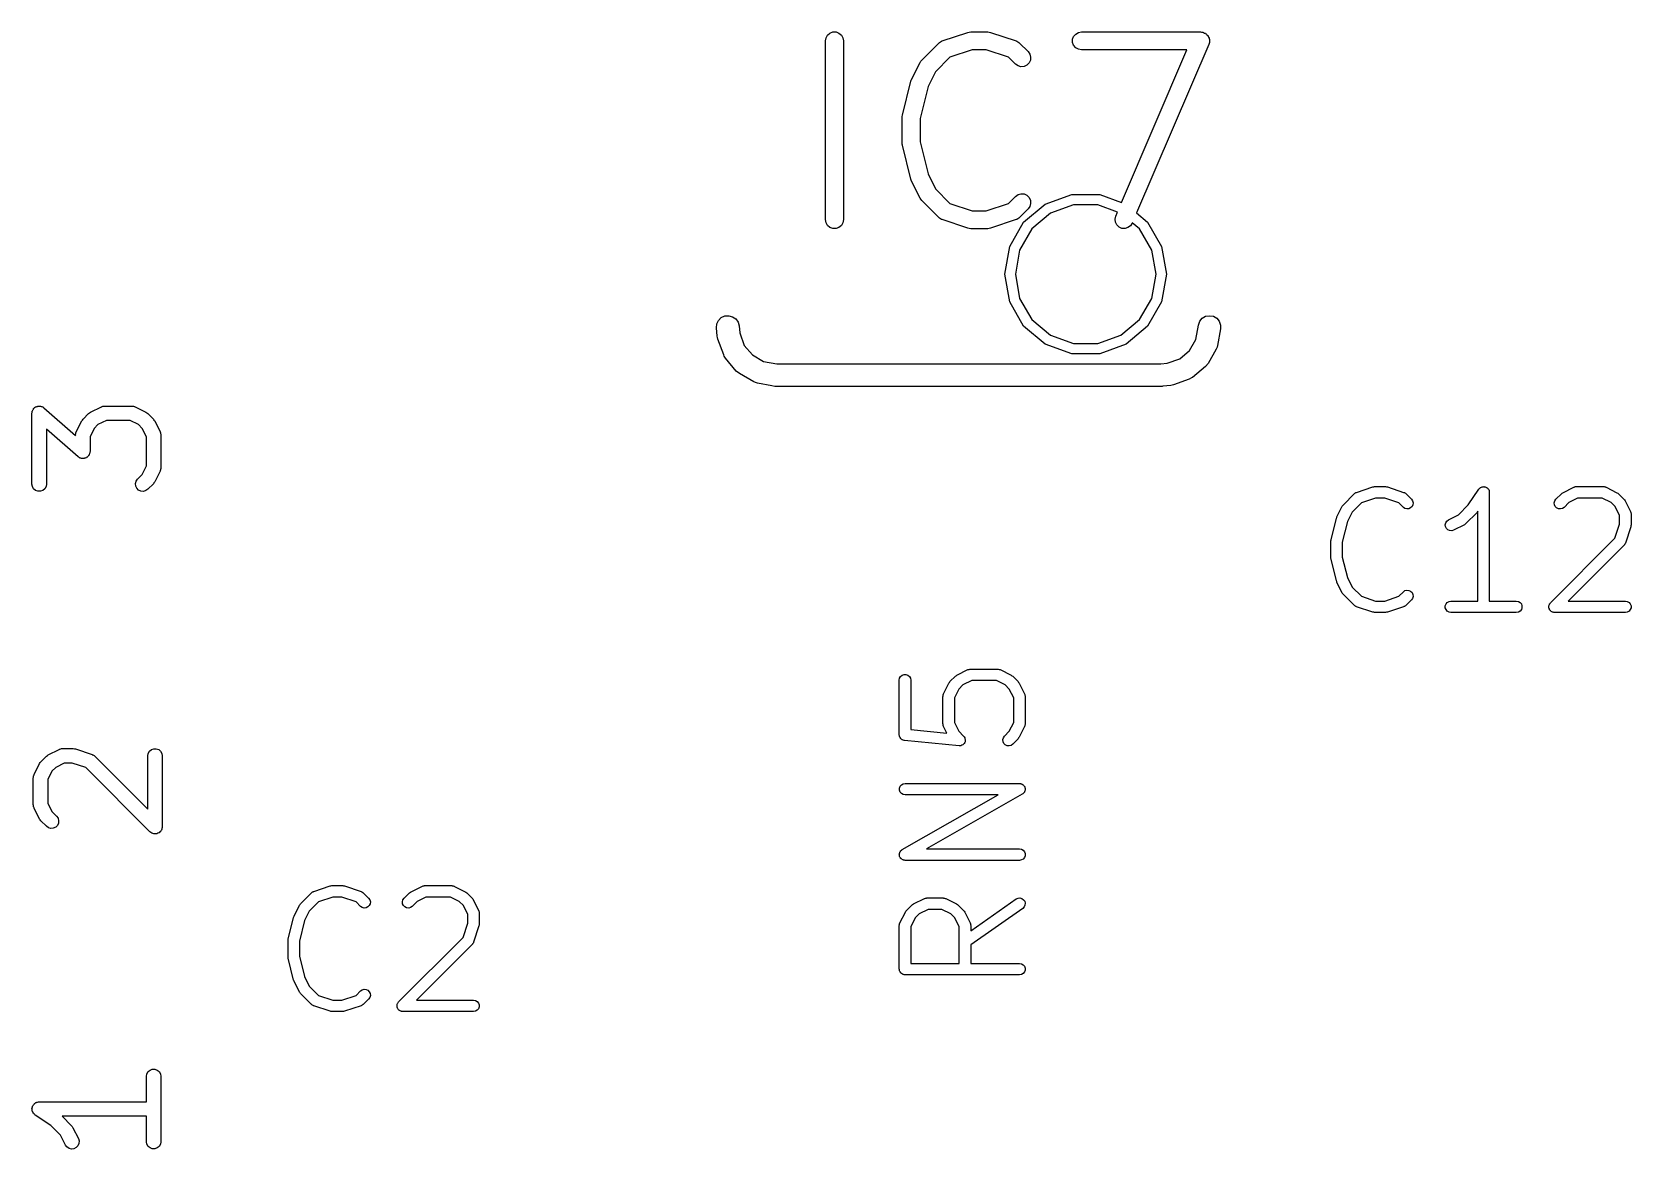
# Model space of a CAD drawing. Extents: x 91 to 202, y -131 to -74.
# Drawn here: x 109.82 to 120.61, y -117.17 to -109.64 of the extents above; entities that cross this region are included whole.
import ezdxf

# ---------------------------------------------------------------- set-up
doc = ezdxf.new("R2010")
doc.units = 0
doc.header["$MEASUREMENT"] = 0
doc.layers.add('BLACK', color=7, linetype='CONTINUOUS')

msp = doc.modelspace()

# ---------------------------------------------------------------- linework, layer by layer
at = {"layer": 'BLACK', "linetype": 'CONTINUOUS'}
for p, q in [((115.177, -109.696), (115.181, -109.675)), ((115.177, -110.902), (115.177, -109.696)), ((115.181, -109.675), (115.191, -109.657)), ((115.191, -109.657), (115.207, -109.644)), ((115.207, -109.644), (115.227, -109.636)), ((115.227, -109.636), (115.248, -109.636)), ((115.248, -109.636), (115.268, -109.644)), ((115.268, -109.644), (115.284, -109.657)), ((115.284, -109.657), (115.294, -109.675)), ((115.294, -109.675), (115.298, -109.696)), ((115.298, -109.696), (115.298, -110.902)), ((115.827, -109.826), (115.942, -109.711)), ((115.942, -109.711), (115.944, -109.709)), ((115.944, -109.709), (115.947, -109.706)), ((115.947, -109.706), (115.953, -109.703)), ((115.953, -109.703), (115.959, -109.699)), ((115.959, -109.699), (115.962, -109.698)), ((115.962, -109.698), (115.965, -109.696)), ((115.965, -109.696), (116.138, -109.639)), ((116.138, -109.639), (116.147, -109.637)), ((116.147, -109.637), (116.157, -109.636)), ((116.157, -109.636), (116.272, -109.636)), ((116.272, -109.636), (116.281, -109.637)), ((116.281, -109.637), (116.291, -109.639)), ((116.291, -109.639), (116.463, -109.696)), ((116.463, -109.696), (116.466, -109.698)), ((116.466, -109.698), (116.469, -109.699)), ((116.469, -109.699), (116.475, -109.703)), ((116.475, -109.703), (116.481, -109.706)), ((116.481, -109.706), (116.484, -109.709)), ((116.484, -109.709), (116.487, -109.711)), ((116.487, -109.711), (116.544, -109.768)), ((116.844, -109.685), (116.851, -109.666)), ((116.844, -109.706), (116.844, -109.685)), ((116.851, -109.726), (116.844, -109.706)), ((116.851, -109.666), (116.865, -109.65)), ((116.865, -109.65), (116.883, -109.639)), ((116.883, -109.639), (116.904, -109.636)), ((116.904, -109.636), (117.708, -109.636)), ((117.763, -109.72), (117.276, -110.857)), ((117.708, -109.636), (117.715, -109.637)), ((117.715, -109.637), (117.722, -109.637)), ((117.722, -109.637), (117.725, -109.639)), ((117.725, -109.639), (117.728, -109.639)), ((117.728, -109.639), (117.734, -109.643)), ((117.734, -109.643), (117.741, -109.645)), ((117.741, -109.645), (117.743, -109.648)), ((117.743, -109.648), (117.747, -109.65)), ((117.747, -109.65), (117.751, -109.655)), ((117.751, -109.655), (117.756, -109.66)), ((117.756, -109.66), (117.758, -109.663)), ((117.758, -109.663), (117.76, -109.666)), ((117.76, -109.666), (117.762, -109.672)), ((117.762, -109.672), (117.766, -109.678)), ((117.765, -109.713), (117.763, -109.72)), ((117.767, -109.706), (117.765, -109.713)), ((117.766, -109.678), (117.766, -109.682)), ((117.766, -109.682), (117.767, -109.685)), ((117.767, -109.685), (117.767, -109.692)), ((117.767, -109.692), (117.768, -109.699)), ((117.768, -109.699), (117.767, -109.703)), ((117.767, -109.703), (117.767, -109.706)), ((115.821, -109.833), (115.827, -109.826)), ((116.017, -109.806), (115.919, -109.904)), ((116.166, -109.756), (116.017, -109.806)), ((116.262, -109.756), (116.166, -109.756)), ((116.411, -109.806), (116.262, -109.756)), ((116.459, -109.853), (116.411, -109.806)), ((116.544, -109.768), (116.556, -109.785)), ((116.56, -109.826), (116.551, -109.845)), ((116.556, -109.785), (116.561, -109.805)), ((116.561, -109.805), (116.56, -109.826)), ((116.865, -109.742), (116.851, -109.726)), ((116.883, -109.753), (116.865, -109.742)), ((116.904, -109.756), (116.883, -109.753)), ((117.616, -109.756), (116.904, -109.756)), ((117.175, -110.787), (117.616, -109.756)), ((115.758, -109.956), (115.815, -109.841)), ((115.815, -109.841), (115.821, -109.833)), ((115.919, -109.904), (115.869, -110.004)), ((116.476, -109.865), (116.459, -109.853)), ((116.496, -109.871), (116.476, -109.865)), ((116.517, -109.869), (116.496, -109.871)), ((116.536, -109.86), (116.517, -109.869)), ((116.551, -109.845), (116.536, -109.86)), ((115.696, -110.198), (115.753, -109.968)), ((115.753, -109.968), (115.756, -109.962)), ((115.756, -109.962), (115.758, -109.956)), ((115.869, -110.004), (115.815, -110.22)), ((115.694, -110.213), (115.695, -110.206)), ((115.694, -110.385), (115.694, -110.213)), ((115.695, -110.206), (115.696, -110.198)), ((115.815, -110.22), (115.815, -110.378)), ((115.695, -110.393), (115.694, -110.385)), ((115.696, -110.4), (115.695, -110.393)), ((115.753, -110.63), (115.696, -110.4)), ((115.815, -110.378), (115.869, -110.594)), ((115.756, -110.636), (115.753, -110.63)), ((115.758, -110.642), (115.756, -110.636)), ((115.815, -110.757), (115.758, -110.642)), ((115.869, -110.594), (115.919, -110.694)), ((115.919, -110.694), (116.017, -110.792)), ((115.821, -110.765), (115.815, -110.757)), ((115.827, -110.773), (115.821, -110.765)), ((115.942, -110.888), (115.827, -110.773)), ((116.017, -110.792), (116.166, -110.842)), ((116.262, -110.842), (116.411, -110.792)), ((116.411, -110.792), (116.459, -110.745)), ((116.459, -110.745), (116.476, -110.733)), ((116.476, -110.733), (116.496, -110.727)), ((116.496, -110.727), (116.517, -110.729)), ((116.514, -110.92), (116.66, -110.798)), ((116.517, -110.729), (116.536, -110.738)), ((116.536, -110.738), (116.551, -110.753)), ((116.551, -110.753), (116.56, -110.772)), ((116.561, -110.793), (116.556, -110.813)), ((116.56, -110.772), (116.561, -110.793)), ((116.66, -110.798), (116.838, -110.733)), ((116.85, -110.803), (116.695, -110.859)), ((116.838, -110.733), (117.027, -110.733)), ((117.015, -110.803), (116.85, -110.803)), ((117.147, -110.851), (117.015, -110.803)), ((117.027, -110.733), (117.175, -110.787)), ((115.181, -110.923), (115.177, -110.902)), ((115.298, -110.902), (115.294, -110.923)), ((115.944, -110.89), (115.942, -110.888)), ((115.947, -110.892), (115.944, -110.89)), ((115.953, -110.896), (115.947, -110.892)), ((115.959, -110.9), (115.953, -110.896)), ((115.962, -110.9), (115.959, -110.9)), ((115.965, -110.902), (115.962, -110.9)), ((116.138, -110.96), (115.965, -110.902)), ((116.166, -110.842), (116.262, -110.842)), ((116.463, -110.902), (116.291, -110.96)), ((116.466, -110.9), (116.463, -110.902)), ((116.469, -110.9), (116.466, -110.9)), ((116.475, -110.896), (116.469, -110.9)), ((116.481, -110.892), (116.475, -110.896)), ((116.484, -110.89), (116.481, -110.892)), ((116.487, -110.888), (116.484, -110.89)), ((116.544, -110.83), (116.487, -110.888)), ((116.556, -110.813), (116.544, -110.83)), ((116.695, -110.859), (116.569, -110.965)), ((117.131, -110.899), (117.135, -110.879)), ((117.133, -110.92), (117.131, -110.899)), ((117.135, -110.879), (117.147, -110.851)), ((117.276, -110.857), (117.35, -110.92)), ((115.191, -110.941), (115.181, -110.923)), ((115.207, -110.955), (115.191, -110.941)), ((115.227, -110.962), (115.207, -110.955)), ((115.248, -110.962), (115.227, -110.962)), ((115.268, -110.955), (115.248, -110.962)), ((115.284, -110.941), (115.268, -110.955)), ((115.294, -110.923), (115.284, -110.941)), ((116.147, -110.961), (116.138, -110.96)), ((116.157, -110.963), (116.147, -110.961)), ((116.272, -110.963), (116.157, -110.963)), ((116.281, -110.961), (116.272, -110.963)), ((116.291, -110.96), (116.281, -110.961)), ((116.42, -111.084), (116.514, -110.92)), ((116.569, -110.965), (116.486, -111.108)), ((117.142, -110.938), (117.133, -110.92)), ((117.158, -110.953), (117.142, -110.938)), ((117.177, -110.961), (117.158, -110.953)), ((117.198, -110.962), (117.177, -110.961)), ((117.218, -110.956), (117.198, -110.962)), ((117.235, -110.944), (117.218, -110.956)), ((117.246, -110.926), (117.235, -110.944)), ((117.247, -110.924), (117.246, -110.926)), ((117.296, -110.965), (117.247, -110.924)), ((117.378, -111.108), (117.296, -110.965)), ((117.35, -110.92), (117.445, -111.084)), ((116.387, -111.27), (116.42, -111.084)), ((116.486, -111.108), (116.458, -111.27)), ((117.407, -111.27), (117.378, -111.108)), ((117.445, -111.084), (117.478, -111.27)), ((116.42, -111.457), (116.387, -111.27)), ((116.458, -111.27), (116.486, -111.433)), ((117.378, -111.433), (117.407, -111.27)), ((117.478, -111.27), (117.445, -111.457)), ((116.486, -111.433), (116.569, -111.575)), ((117.296, -111.575), (117.378, -111.433)), ((114.474, -111.563), (114.498, -111.552)), ((114.498, -111.552), (114.524, -111.55)), ((114.524, -111.55), (114.55, -111.557)), ((114.55, -111.557), (114.572, -111.572)), ((116.514, -111.621), (116.42, -111.457)), ((117.445, -111.457), (117.35, -111.621)), ((117.719, -111.567), (117.742, -111.554)), ((117.742, -111.554), (117.768, -111.55)), ((117.768, -111.55), (117.794, -111.554)), ((117.794, -111.554), (117.817, -111.567)), ((114.442, -111.632), (114.444, -111.606)), ((114.447, -111.689), (114.442, -111.632)), ((114.444, -111.606), (114.455, -111.582)), ((114.455, -111.582), (114.474, -111.563)), ((114.572, -111.572), (114.587, -111.594)), ((114.587, -111.594), (114.594, -111.619)), ((114.594, -111.619), (114.598, -111.666)), ((114.598, -111.666), (114.628, -111.75)), ((116.66, -111.743), (116.514, -111.621)), ((116.569, -111.575), (116.695, -111.681)), ((117.17, -111.681), (117.296, -111.575)), ((117.35, -111.621), (117.205, -111.743)), ((117.675, -111.71), (117.693, -111.613)), ((117.693, -111.613), (117.702, -111.588)), ((117.702, -111.588), (117.719, -111.567)), ((117.817, -111.567), (117.834, -111.588)), ((117.843, -111.639), (117.823, -111.75)), ((117.834, -111.588), (117.843, -111.613)), ((117.843, -111.613), (117.843, -111.639)), ((114.449, -111.698), (114.447, -111.689)), ((114.451, -111.708), (114.449, -111.698)), ((114.49, -111.814), (114.451, -111.708)), ((114.628, -111.75), (114.684, -111.815)), ((116.838, -111.808), (116.66, -111.743)), ((116.695, -111.681), (116.85, -111.738)), ((116.85, -111.738), (117.015, -111.738)), ((117.015, -111.738), (117.17, -111.681)), ((117.205, -111.743), (117.027, -111.808)), ((117.632, -111.785), (117.675, -111.71)), ((117.819, -111.762), (117.814, -111.775)), ((117.823, -111.75), (117.819, -111.762)), ((117.823, -111.75), (117.823, -111.75)), ((114.494, -111.823), (114.49, -111.814)), ((114.49, -111.814), (114.49, -111.814)), ((114.503, -111.837), (114.494, -111.823)), ((114.575, -111.924), (114.503, -111.837)), ((114.503, -111.837), (114.503, -111.837)), ((114.684, -111.815), (114.758, -111.858)), ((114.758, -111.858), (114.849, -111.875)), ((114.849, -111.875), (117.439, -111.875)), ((117.027, -111.808), (116.838, -111.808)), ((117.439, -111.875), (117.483, -111.871)), ((117.483, -111.871), (117.567, -111.84)), ((117.567, -111.84), (117.632, -111.785)), ((117.758, -111.873), (117.741, -111.893)), ((117.814, -111.775), (117.758, -111.873)), ((117.758, -111.873), (117.758, -111.873)), ((117.814, -111.775), (117.814, -111.775)), ((114.596, -111.941), (114.575, -111.924)), ((114.693, -111.997), (114.596, -111.941)), ((114.596, -111.941), (114.596, -111.941)), ((117.631, -111.979), (117.525, -112.017)), ((117.646, -111.97), (117.631, -111.979)), ((117.631, -111.979), (117.631, -111.979)), ((117.654, -111.966), (117.646, -111.97)), ((117.741, -111.893), (117.654, -111.966)), ((117.654, -111.966), (117.654, -111.966)), ((114.704, -112.001), (114.693, -111.997)), ((114.693, -111.997), (114.693, -111.997)), ((114.718, -112.006), (114.704, -112.001)), ((114.816, -112.024), (114.718, -112.006)), ((114.718, -112.006), (114.718, -112.006)), ((114.836, -112.027), (114.816, -112.024)), ((117.449, -112.027), (114.836, -112.027)), ((117.453, -112.026), (117.449, -112.027)), ((117.506, -112.022), (117.453, -112.026)), ((117.515, -112.019), (117.506, -112.022)), ((117.525, -112.017), (117.515, -112.019)), ((109.823, -112.208), (109.824, -112.204)), ((109.824, -112.199), (109.825, -112.195)), ((109.824, -112.204), (109.824, -112.199)), ((109.825, -112.195), (109.826, -112.192)), ((109.826, -112.192), (109.828, -112.187)), ((109.828, -112.187), (109.83, -112.183)), ((109.83, -112.183), (109.833, -112.18)), ((109.833, -112.18), (109.834, -112.177)), ((109.834, -112.177), (109.838, -112.174)), ((109.838, -112.174), (109.841, -112.17)), ((109.841, -112.17), (109.845, -112.168)), ((109.845, -112.168), (109.847, -112.166)), ((109.847, -112.166), (109.852, -112.164)), ((109.852, -112.164), (109.856, -112.162)), ((109.856, -112.162), (109.86, -112.162)), ((109.86, -112.162), (109.863, -112.16)), ((109.863, -112.16), (109.868, -112.16)), ((109.868, -112.16), (109.873, -112.16)), ((109.873, -112.16), (109.876, -112.16)), ((109.876, -112.16), (109.88, -112.16)), ((109.88, -112.16), (109.885, -112.162)), ((109.885, -112.162), (109.889, -112.163)), ((109.889, -112.163), (109.893, -112.165)), ((109.893, -112.165), (109.896, -112.166)), ((109.896, -112.166), (109.9, -112.169)), ((109.9, -112.169), (109.904, -112.172)), ((109.904, -112.172), (110.117, -112.358)), ((110.211, -112.206), (110.218, -112.201)), ((110.218, -112.201), (110.291, -112.165)), ((110.291, -112.165), (110.294, -112.164)), ((110.294, -112.164), (110.296, -112.162)), ((110.296, -112.162), (110.302, -112.161)), ((110.302, -112.161), (110.307, -112.16)), ((110.307, -112.16), (110.31, -112.16)), ((110.31, -112.16), (110.313, -112.16)), ((110.313, -112.16), (110.497, -112.16)), ((110.497, -112.16), (110.5, -112.16)), ((110.5, -112.16), (110.502, -112.16)), ((110.502, -112.16), (110.508, -112.161)), ((110.508, -112.161), (110.514, -112.162)), ((110.514, -112.162), (110.516, -112.164)), ((110.516, -112.164), (110.519, -112.165)), ((110.519, -112.165), (110.592, -112.201)), ((110.592, -112.201), (110.598, -112.206)), ((109.823, -112.686), (109.823, -112.208)), ((110.122, -112.334), (110.159, -112.26)), ((110.159, -112.26), (110.164, -112.254)), ((110.164, -112.254), (110.168, -112.247)), ((110.168, -112.247), (110.205, -112.211)), ((110.205, -112.211), (110.211, -112.206)), ((110.243, -112.311), (110.215, -112.367)), ((110.268, -112.285), (110.243, -112.311)), ((110.325, -112.257), (110.268, -112.285)), ((110.485, -112.257), (110.325, -112.257)), ((110.542, -112.285), (110.485, -112.257)), ((110.567, -112.311), (110.542, -112.285)), ((110.595, -112.367), (110.567, -112.311)), ((110.598, -112.206), (110.605, -112.211)), ((110.605, -112.211), (110.642, -112.247)), ((110.642, -112.247), (110.646, -112.254)), ((110.646, -112.254), (110.651, -112.26)), ((110.651, -112.26), (110.688, -112.334)), ((110.134, -112.502), (109.921, -112.316)), ((109.921, -112.316), (109.921, -112.686)), ((110.117, -112.35), (110.119, -112.344)), ((110.118, -112.353), (110.117, -112.35)), ((110.117, -112.355), (110.118, -112.353)), ((110.117, -112.358), (110.117, -112.355)), ((110.119, -112.344), (110.12, -112.339)), ((110.12, -112.339), (110.122, -112.336)), ((110.122, -112.336), (110.122, -112.334)), ((110.215, -112.367), (110.215, -112.466)), ((110.595, -112.564), (110.595, -112.367)), ((110.688, -112.334), (110.688, -112.336)), ((110.688, -112.336), (110.69, -112.339)), ((110.69, -112.339), (110.691, -112.344)), ((110.691, -112.344), (110.692, -112.35)), ((110.692, -112.35), (110.692, -112.353)), ((110.692, -112.353), (110.693, -112.355)), ((110.693, -112.355), (110.693, -112.576)), ((110.138, -112.505), (110.134, -112.502)), ((110.142, -112.508), (110.138, -112.505)), ((110.145, -112.509), (110.142, -112.508)), ((110.148, -112.511), (110.145, -112.509)), ((110.153, -112.512), (110.148, -112.511)), ((110.157, -112.514), (110.153, -112.512)), ((110.161, -112.514), (110.157, -112.514)), ((110.165, -112.514), (110.161, -112.514)), ((110.17, -112.514), (110.165, -112.514)), ((110.174, -112.514), (110.17, -112.514)), ((110.178, -112.512), (110.174, -112.514)), ((110.182, -112.512), (110.178, -112.512)), ((110.186, -112.51), (110.182, -112.512)), ((110.19, -112.508), (110.186, -112.51)), ((110.193, -112.505), (110.19, -112.508)), ((110.196, -112.504), (110.193, -112.505)), ((110.2, -112.5), (110.196, -112.504)), ((110.203, -112.497), (110.2, -112.5)), ((110.205, -112.494), (110.203, -112.497)), ((110.208, -112.491), (110.205, -112.494)), ((110.209, -112.486), (110.208, -112.491)), ((110.212, -112.482), (110.209, -112.486)), ((110.214, -112.475), (110.212, -112.479)), ((110.212, -112.479), (110.212, -112.482)), ((110.215, -112.466), (110.214, -112.47)), ((110.214, -112.47), (110.214, -112.475)), ((110.536, -112.652), (110.567, -112.621)), ((110.567, -112.621), (110.595, -112.564)), ((110.688, -112.598), (110.651, -112.671)), ((110.69, -112.593), (110.688, -112.595)), ((110.688, -112.595), (110.688, -112.598)), ((110.691, -112.587), (110.69, -112.593)), ((110.692, -112.582), (110.691, -112.587)), ((110.693, -112.576), (110.692, -112.579)), ((110.692, -112.579), (110.692, -112.582)), ((109.826, -112.703), (109.823, -112.686)), ((109.834, -112.718), (109.826, -112.703)), ((109.847, -112.729), (109.834, -112.718)), ((109.863, -112.734), (109.847, -112.729)), ((109.88, -112.734), (109.863, -112.734)), ((109.896, -112.729), (109.88, -112.734)), ((109.909, -112.718), (109.896, -112.729)), ((109.918, -112.703), (109.909, -112.718)), ((109.921, -112.686), (109.918, -112.703)), ((110.522, -112.682), (110.526, -112.666)), ((110.523, -112.699), (110.522, -112.682)), ((110.53, -112.714), (110.523, -112.699)), ((110.526, -112.666), (110.536, -112.652)), ((110.542, -112.726), (110.53, -112.714)), ((110.558, -112.733), (110.542, -112.726)), ((110.575, -112.735), (110.558, -112.733)), ((110.591, -112.73), (110.575, -112.735)), ((110.605, -112.721), (110.591, -112.73)), ((110.642, -112.684), (110.605, -112.721)), ((110.646, -112.678), (110.642, -112.684)), ((110.651, -112.671), (110.646, -112.678)), ((118.752, -112.746), (118.756, -112.743)), ((118.756, -112.743), (118.758, -112.743)), ((118.758, -112.743), (118.76, -112.742)), ((118.76, -112.742), (118.87, -112.705)), ((118.87, -112.705), (118.876, -112.704)), ((118.876, -112.704), (118.882, -112.703)), ((118.882, -112.703), (118.956, -112.703)), ((118.956, -112.703), (118.962, -112.704)), ((118.962, -112.704), (118.968, -112.705)), ((118.968, -112.705), (119.078, -112.742)), ((119.078, -112.742), (119.08, -112.743)), ((119.08, -112.743), (119.083, -112.743)), ((119.083, -112.743), (119.086, -112.746)), ((119.514, -112.827), (119.586, -112.72)), ((119.586, -112.72), (119.587, -112.719)), ((119.587, -112.719), (119.588, -112.717)), ((119.588, -112.717), (119.592, -112.714)), ((119.592, -112.714), (119.595, -112.711)), ((119.595, -112.711), (119.597, -112.71)), ((119.597, -112.71), (119.598, -112.708)), ((119.598, -112.708), (119.603, -112.707)), ((119.603, -112.707), (119.607, -112.705)), ((119.607, -112.705), (119.609, -112.704)), ((119.609, -112.704), (119.611, -112.704)), ((119.611, -112.704), (119.616, -112.704)), ((119.616, -112.704), (119.62, -112.703)), ((119.62, -112.703), (119.622, -112.704)), ((119.622, -112.704), (119.624, -112.704)), ((119.624, -112.704), (119.629, -112.705)), ((119.629, -112.705), (119.633, -112.706)), ((119.633, -112.706), (119.635, -112.708)), ((119.635, -112.708), (119.637, -112.708)), ((119.637, -112.708), (119.641, -112.711)), ((119.641, -112.711), (119.644, -112.714)), ((119.644, -112.714), (119.646, -112.715)), ((119.646, -112.715), (119.647, -112.717)), ((119.647, -112.717), (119.65, -112.721)), ((119.65, -112.721), (119.652, -112.725)), ((119.652, -112.725), (119.653, -112.727)), ((119.653, -112.727), (119.654, -112.728)), ((119.654, -112.728), (119.655, -112.733)), ((119.655, -112.733), (119.656, -112.737)), ((119.656, -112.737), (119.656, -112.74)), ((119.656, -112.74), (119.656, -112.742)), ((119.656, -112.742), (119.656, -113.475)), ((120.147, -112.748), (120.152, -112.744)), ((120.152, -112.744), (120.226, -112.707)), ((120.226, -112.707), (120.228, -112.707)), ((120.228, -112.707), (120.23, -112.705)), ((120.23, -112.705), (120.234, -112.705)), ((120.234, -112.705), (120.238, -112.703)), ((120.238, -112.703), (120.241, -112.703)), ((120.241, -112.703), (120.243, -112.703)), ((120.243, -112.703), (120.427, -112.703)), ((120.427, -112.703), (120.429, -112.703)), ((120.429, -112.703), (120.431, -112.703)), ((120.431, -112.703), (120.435, -112.705)), ((120.435, -112.705), (120.44, -112.705)), ((120.44, -112.705), (120.442, -112.707)), ((120.442, -112.707), (120.444, -112.707)), ((120.444, -112.707), (120.517, -112.744)), ((120.517, -112.744), (120.522, -112.748)), ((118.627, -112.908), (118.664, -112.835)), ((118.664, -112.835), (118.668, -112.83)), ((118.668, -112.83), (118.671, -112.825)), ((118.671, -112.825), (118.745, -112.751)), ((118.793, -112.812), (118.73, -112.875)), ((118.745, -112.751), (118.747, -112.75)), ((118.747, -112.75), (118.748, -112.748)), ((118.748, -112.748), (118.752, -112.746)), ((118.889, -112.78), (118.793, -112.812)), ((118.95, -112.78), (118.889, -112.78)), ((119.045, -112.812), (118.95, -112.78)), ((119.076, -112.843), (119.045, -112.812)), ((119.087, -112.85), (119.076, -112.843)), ((119.086, -112.746), (119.09, -112.748)), ((119.1, -112.854), (119.087, -112.85)), ((119.09, -112.748), (119.092, -112.75)), ((119.092, -112.75), (119.094, -112.751)), ((119.094, -112.751), (119.13, -112.788)), ((119.125, -112.847), (119.113, -112.853)), ((119.135, -112.837), (119.125, -112.847)), ((119.13, -112.788), (119.138, -112.799)), ((119.14, -112.825), (119.135, -112.837)), ((119.138, -112.799), (119.141, -112.812)), ((119.141, -112.812), (119.14, -112.825)), ((119.448, -112.894), (119.514, -112.827)), ((120.094, -112.812), (120.098, -112.799)), ((120.095, -112.825), (120.094, -112.812)), ((120.101, -112.837), (120.095, -112.825)), ((120.098, -112.799), (120.105, -112.788)), ((120.11, -112.847), (120.101, -112.837)), ((120.105, -112.788), (120.142, -112.751)), ((120.123, -112.853), (120.11, -112.847)), ((120.149, -112.85), (120.136, -112.854)), ((120.142, -112.751), (120.147, -112.748)), ((120.16, -112.843), (120.149, -112.85)), ((120.192, -112.81), (120.16, -112.843)), ((120.252, -112.78), (120.192, -112.81)), ((120.418, -112.78), (120.252, -112.78)), ((120.477, -112.81), (120.418, -112.78)), ((120.505, -112.838), (120.477, -112.81)), ((120.535, -112.898), (120.505, -112.838)), ((120.522, -112.748), (120.528, -112.751)), ((120.528, -112.751), (120.564, -112.788)), ((120.564, -112.788), (120.568, -112.793)), ((120.568, -112.793), (120.572, -112.798)), ((120.572, -112.798), (120.608, -112.871)), ((118.588, -113.063), (118.624, -112.916)), ((118.624, -112.916), (118.626, -112.912)), ((118.626, -112.912), (118.627, -112.908)), ((118.698, -112.939), (118.664, -113.077)), ((118.73, -112.875), (118.698, -112.939)), ((119.113, -112.853), (119.1, -112.854)), ((119.359, -112.96), (119.362, -112.947)), ((119.36, -112.973), (119.359, -112.96)), ((119.362, -112.947), (119.369, -112.936)), ((119.369, -112.936), (119.38, -112.928)), ((119.38, -112.928), (119.448, -112.894)), ((119.488, -112.96), (119.414, -112.997)), ((119.493, -112.956), (119.488, -112.96)), ((119.498, -112.953), (119.493, -112.956)), ((119.572, -112.879), (119.498, -112.953)), ((119.574, -112.876), (119.572, -112.879)), ((119.576, -112.873), (119.574, -112.876)), ((119.579, -112.869), (119.576, -112.873)), ((119.579, -113.475), (119.579, -112.869)), ((120.136, -112.854), (120.123, -112.853)), ((120.503, -113.052), (120.535, -112.956)), ((120.535, -112.956), (120.535, -112.898)), ((120.608, -112.871), (120.609, -112.874)), ((120.609, -112.874), (120.61, -112.876)), ((120.61, -112.876), (120.611, -112.88)), ((120.611, -112.88), (120.612, -112.884)), ((120.612, -112.884), (120.612, -112.887)), ((120.612, -112.887), (120.612, -112.889)), ((120.612, -112.889), (120.612, -112.962)), ((118.586, -113.073), (118.587, -113.068)), ((118.587, -113.068), (118.588, -113.063)), ((119.366, -112.985), (119.36, -112.973)), ((119.376, -112.995), (119.366, -112.985)), ((119.388, -113), (119.376, -112.995)), ((119.402, -113.001), (119.388, -113)), ((119.414, -112.997), (119.402, -113.001)), ((120.068, -113.487), (120.503, -113.052)), ((120.61, -112.974), (120.574, -113.085)), ((120.611, -112.968), (120.61, -112.974)), ((120.612, -112.962), (120.611, -112.968)), ((118.586, -113.183), (118.586, -113.073)), ((118.664, -113.077), (118.664, -113.178)), ((120.564, -113.1), (120.189, -113.475)), ((120.566, -113.098), (120.564, -113.1)), ((120.567, -113.097), (120.566, -113.098)), ((120.569, -113.093), (120.567, -113.097)), ((120.572, -113.089), (120.569, -113.093)), ((120.573, -113.087), (120.572, -113.089)), ((120.574, -113.085), (120.573, -113.087)), ((118.587, -113.188), (118.586, -113.183)), ((118.588, -113.192), (118.587, -113.188)), ((118.624, -113.339), (118.588, -113.192)), ((118.664, -113.178), (118.698, -113.317)), ((118.626, -113.343), (118.624, -113.339)), ((118.627, -113.347), (118.626, -113.343)), ((118.664, -113.421), (118.627, -113.347)), ((118.698, -113.317), (118.73, -113.381)), ((118.73, -113.381), (118.793, -113.443)), ((118.668, -113.426), (118.664, -113.421)), ((118.671, -113.431), (118.668, -113.426)), ((118.745, -113.504), (118.671, -113.431)), ((118.793, -113.443), (118.889, -113.475)), ((118.889, -113.475), (118.95, -113.475)), ((118.95, -113.475), (119.045, -113.443)), ((119.045, -113.443), (119.076, -113.413)), ((119.076, -113.413), (119.087, -113.405)), ((119.087, -113.405), (119.1, -113.402)), ((119.13, -113.468), (119.094, -113.504)), ((119.1, -113.402), (119.113, -113.403)), ((119.113, -113.403), (119.125, -113.409)), ((119.125, -113.409), (119.135, -113.418)), ((119.138, -113.457), (119.13, -113.468)), ((119.135, -113.418), (119.14, -113.43)), ((119.141, -113.444), (119.138, -113.457)), ((119.14, -113.43), (119.141, -113.444)), ((119.359, -113.507), (119.364, -113.495)), ((119.364, -113.495), (119.372, -113.484)), ((119.372, -113.484), (119.384, -113.478)), ((119.384, -113.478), (119.397, -113.475)), ((119.397, -113.475), (119.579, -113.475)), ((119.656, -113.475), (119.838, -113.475)), ((119.838, -113.475), (119.852, -113.478)), ((119.852, -113.478), (119.863, -113.484)), ((119.863, -113.484), (119.872, -113.495)), ((119.872, -113.495), (119.876, -113.507)), ((120.059, -113.502), (120.061, -113.498)), ((120.061, -113.498), (120.062, -113.496)), ((120.062, -113.495), (120.066, -113.491)), ((120.062, -113.496), (120.062, -113.495)), ((120.066, -113.491), (120.068, -113.487)), ((120.189, -113.475), (120.574, -113.475)), ((120.574, -113.475), (120.587, -113.478)), ((120.587, -113.478), (120.599, -113.484)), ((120.599, -113.484), (120.607, -113.495)), ((120.607, -113.495), (120.612, -113.507)), ((118.747, -113.506), (118.745, -113.504)), ((118.748, -113.507), (118.747, -113.506)), ((118.752, -113.509), (118.748, -113.507)), ((118.756, -113.512), (118.752, -113.509)), ((118.758, -113.513), (118.756, -113.512)), ((118.76, -113.514), (118.758, -113.513)), ((118.87, -113.55), (118.76, -113.514)), ((118.876, -113.551), (118.87, -113.55)), ((118.882, -113.552), (118.876, -113.551)), ((118.956, -113.552), (118.882, -113.552)), ((118.962, -113.551), (118.956, -113.552)), ((118.968, -113.55), (118.962, -113.551)), ((119.078, -113.514), (118.968, -113.55)), ((119.08, -113.513), (119.078, -113.514)), ((119.083, -113.512), (119.08, -113.513)), ((119.086, -113.509), (119.083, -113.512)), ((119.09, -113.507), (119.086, -113.509)), ((119.092, -113.506), (119.09, -113.507)), ((119.094, -113.504), (119.092, -113.506)), ((119.359, -113.521), (119.359, -113.507)), ((119.364, -113.533), (119.359, -113.521)), ((119.372, -113.543), (119.364, -113.533)), ((119.384, -113.55), (119.372, -113.543)), ((119.397, -113.552), (119.384, -113.55)), ((119.838, -113.552), (119.397, -113.552)), ((119.852, -113.55), (119.838, -113.552)), ((119.863, -113.543), (119.852, -113.55)), ((119.872, -113.533), (119.863, -113.543)), ((119.876, -113.521), (119.872, -113.533)), ((119.876, -113.507), (119.876, -113.521)), ((120.057, -113.51), (120.058, -113.509)), ((120.058, -113.515), (120.057, -113.51)), ((120.058, -113.507), (120.059, -113.502)), ((120.058, -113.509), (120.058, -113.507)), ((120.058, -113.521), (120.058, -113.515)), ((120.058, -113.522), (120.058, -113.521)), ((120.058, -113.524), (120.058, -113.522)), ((120.061, -113.528), (120.058, -113.524)), ((120.062, -113.533), (120.061, -113.528)), ((120.063, -113.534), (120.062, -113.533)), ((120.064, -113.536), (120.063, -113.534)), ((120.068, -113.54), (120.064, -113.536)), ((120.071, -113.543), (120.068, -113.54)), ((120.072, -113.544), (120.071, -113.543)), ((120.074, -113.545), (120.072, -113.544)), ((120.078, -113.548), (120.074, -113.545)), ((120.083, -113.55), (120.078, -113.548)), ((120.084, -113.55), (120.083, -113.55)), ((120.086, -113.551), (120.084, -113.55)), ((120.091, -113.552), (120.086, -113.551)), ((120.096, -113.552), (120.091, -113.552)), ((120.574, -113.552), (120.096, -113.552)), ((120.587, -113.55), (120.574, -113.552)), ((120.599, -113.543), (120.587, -113.55)), ((120.607, -113.533), (120.599, -113.543)), ((120.612, -113.521), (120.607, -113.533)), ((120.612, -113.507), (120.612, -113.521)), ((115.675, -114.009), (115.677, -113.996)), ((115.675, -114.377), (115.675, -114.009)), ((115.677, -113.996), (115.684, -113.985)), ((115.684, -113.985), (115.694, -113.976)), ((115.694, -113.976), (115.707, -113.971)), ((115.707, -113.971), (115.72, -113.971)), ((115.72, -113.971), (115.733, -113.976)), ((115.733, -113.976), (115.743, -113.985)), ((115.743, -113.985), (115.75, -113.996)), ((115.75, -113.996), (115.752, -114.009)), ((115.752, -114.009), (115.752, -114.342)), ((115.973, -114.102), (116.01, -114.029)), ((116.01, -114.029), (116.014, -114.024)), ((116.014, -114.024), (116.017, -114.019)), ((116.017, -114.019), (116.054, -113.982)), ((116.054, -113.982), (116.059, -113.979)), ((116.059, -113.979), (116.064, -113.975)), ((116.064, -113.975), (116.138, -113.938)), ((116.164, -114.011), (116.104, -114.041)), ((116.138, -113.938), (116.14, -113.937)), ((116.14, -113.937), (116.142, -113.936)), ((116.142, -113.936), (116.146, -113.936)), ((116.146, -113.936), (116.151, -113.934)), ((116.151, -113.934), (116.153, -113.934)), ((116.153, -113.934), (116.155, -113.934)), ((116.155, -113.934), (116.339, -113.934)), ((116.33, -114.011), (116.164, -114.011)), ((116.39, -114.041), (116.33, -114.011)), ((116.339, -113.934), (116.341, -113.934)), ((116.341, -113.934), (116.343, -113.934)), ((116.343, -113.934), (116.348, -113.936)), ((116.348, -113.936), (116.352, -113.936)), ((116.352, -113.936), (116.354, -113.937)), ((116.354, -113.937), (116.356, -113.938)), ((116.356, -113.938), (116.43, -113.975)), ((116.43, -113.975), (116.435, -113.979)), ((116.435, -113.979), (116.44, -113.982)), ((116.44, -113.982), (116.476, -114.019)), ((116.476, -114.019), (116.48, -114.024)), ((116.48, -114.024), (116.484, -114.029)), ((116.484, -114.029), (116.52, -114.102)), ((115.969, -114.12), (115.97, -114.117)), ((115.969, -114.304), (115.969, -114.12)), ((115.97, -114.115), (115.971, -114.111)), ((115.97, -114.117), (115.97, -114.115)), ((115.971, -114.111), (115.972, -114.106)), ((115.972, -114.106), (115.973, -114.105)), ((115.973, -114.105), (115.973, -114.102)), ((116.076, -114.069), (116.047, -114.129)), ((116.047, -114.129), (116.047, -114.294)), ((116.104, -114.041), (116.076, -114.069)), ((116.417, -114.069), (116.39, -114.041)), ((116.447, -114.129), (116.417, -114.069)), ((116.447, -114.294), (116.447, -114.129)), ((116.52, -114.102), (116.521, -114.105)), ((116.521, -114.105), (116.522, -114.106)), ((116.522, -114.106), (116.523, -114.111)), ((116.523, -114.111), (116.524, -114.115)), ((116.524, -114.115), (116.524, -114.117)), ((116.524, -114.117), (116.525, -114.12)), ((116.525, -114.12), (116.525, -114.304)), ((115.752, -114.342), (115.996, -114.367)), ((115.97, -114.306), (115.969, -114.304)), ((115.97, -114.308), (115.97, -114.306)), ((115.971, -114.312), (115.97, -114.308)), ((115.972, -114.317), (115.971, -114.312)), ((115.973, -114.319), (115.972, -114.317)), ((115.973, -114.321), (115.973, -114.319)), ((115.996, -114.367), (115.973, -114.321)), ((116.047, -114.294), (116.076, -114.354)), ((116.076, -114.354), (116.109, -114.387)), ((116.385, -114.387), (116.417, -114.354)), ((116.417, -114.354), (116.447, -114.294)), ((116.52, -114.321), (116.484, -114.394)), ((116.521, -114.319), (116.52, -114.321)), ((116.522, -114.317), (116.521, -114.319)), ((116.523, -114.312), (116.522, -114.317)), ((116.524, -114.308), (116.523, -114.312)), ((116.525, -114.304), (116.524, -114.306)), ((116.524, -114.306), (116.524, -114.308)), ((110.017, -114.473), (110.023, -114.471)), ((110.023, -114.471), (110.025, -114.471)), ((110.025, -114.471), (110.028, -114.471)), ((110.028, -114.471), (110.102, -114.471)), ((110.102, -114.471), (110.109, -114.472)), ((115.675, -114.379), (115.675, -114.377)), ((115.675, -114.38), (115.675, -114.379)), ((115.677, -114.385), (115.675, -114.38)), ((115.677, -114.39), (115.677, -114.385)), ((115.678, -114.392), (115.677, -114.39)), ((115.679, -114.393), (115.678, -114.392)), ((115.682, -114.397), (115.679, -114.393)), ((115.684, -114.402), (115.682, -114.397)), ((115.685, -114.403), (115.684, -114.402)), ((115.686, -114.404), (115.685, -114.403)), ((115.69, -114.407), (115.686, -114.404)), ((115.694, -114.411), (115.69, -114.407)), ((115.696, -114.411), (115.694, -114.411)), ((115.697, -114.412), (115.696, -114.411)), ((115.702, -114.413), (115.697, -114.412)), ((115.707, -114.415), (115.702, -114.413)), ((115.709, -114.415), (115.707, -114.415)), ((115.71, -114.415), (115.709, -114.415)), ((116.078, -114.452), (115.71, -114.415)), ((116.085, -114.452), (116.078, -114.452)), ((116.078, -114.452), (116.078, -114.452)), ((116.078, -114.452), (116.078, -114.452)), ((116.091, -114.451), (116.085, -114.452)), ((116.097, -114.448), (116.091, -114.451)), ((116.091, -114.451), (116.091, -114.451)), ((116.091, -114.451), (116.091, -114.451)), ((116.103, -114.446), (116.097, -114.448)), ((116.104, -114.445), (116.103, -114.446)), ((116.103, -114.446), (116.103, -114.446)), ((116.108, -114.441), (116.104, -114.445)), ((116.113, -114.436), (116.108, -114.441)), ((116.109, -114.387), (116.109, -114.387)), ((116.109, -114.387), (116.109, -114.387)), ((116.109, -114.387), (116.113, -114.392)), ((116.113, -114.392), (116.116, -114.398)), ((116.116, -114.43), (116.113, -114.436)), ((116.113, -114.436), (116.113, -114.436)), ((116.113, -114.436), (116.113, -114.436)), ((116.116, -114.398), (116.117, -114.398)), ((116.119, -114.424), (116.116, -114.43)), ((116.117, -114.398), (116.117, -114.398)), ((116.117, -114.398), (116.118, -114.404)), ((116.118, -114.404), (116.12, -114.41)), ((116.12, -114.411), (116.119, -114.417)), ((116.119, -114.417), (116.119, -114.424)), ((116.119, -114.424), (116.119, -114.424)), ((116.119, -114.424), (116.119, -114.424)), ((116.12, -114.41), (116.12, -114.411)), ((116.12, -114.411), (116.12, -114.411)), ((116.374, -114.41), (116.377, -114.398)), ((116.375, -114.424), (116.374, -114.41)), ((116.381, -114.436), (116.375, -114.424)), ((116.377, -114.398), (116.385, -114.387)), ((116.39, -114.445), (116.381, -114.436)), ((116.402, -114.451), (116.39, -114.445)), ((116.416, -114.452), (116.402, -114.451)), ((116.429, -114.449), (116.416, -114.452)), ((116.44, -114.441), (116.429, -114.449)), ((116.476, -114.404), (116.44, -114.441)), ((116.48, -114.399), (116.476, -114.404)), ((116.484, -114.394), (116.48, -114.399)), ((109.838, -114.645), (109.874, -114.571)), ((109.874, -114.571), (109.879, -114.565)), ((109.879, -114.565), (109.883, -114.559)), ((109.883, -114.559), (109.92, -114.522)), ((109.92, -114.522), (109.927, -114.517)), ((109.927, -114.517), (109.933, -114.513)), ((109.933, -114.513), (110.006, -114.476)), ((110.04, -114.568), (109.984, -114.597)), ((110.006, -114.476), (110.009, -114.475)), ((110.009, -114.475), (110.012, -114.474)), ((110.012, -114.474), (110.017, -114.473)), ((110.094, -114.568), (110.04, -114.568)), ((110.186, -114.599), (110.094, -114.568)), ((110.109, -114.472), (110.117, -114.473)), ((110.117, -114.473), (110.228, -114.51)), ((110.228, -114.51), (110.23, -114.512)), ((110.23, -114.512), (110.233, -114.512)), ((110.233, -114.512), (110.237, -114.516)), ((110.237, -114.516), (110.242, -114.518)), ((110.242, -114.518), (110.244, -114.52)), ((110.244, -114.52), (110.247, -114.522)), ((110.247, -114.522), (110.605, -114.88)), ((110.605, -114.52), (110.608, -114.503)), ((110.605, -114.88), (110.605, -114.52)), ((110.608, -114.503), (110.616, -114.488)), ((110.616, -114.488), (110.629, -114.477)), ((110.629, -114.477), (110.645, -114.472)), ((110.645, -114.472), (110.662, -114.472)), ((110.662, -114.472), (110.678, -114.477)), ((110.678, -114.477), (110.691, -114.488)), ((110.691, -114.488), (110.699, -114.503)), ((110.699, -114.503), (110.702, -114.52)), ((110.702, -114.52), (110.702, -114.998)), ((109.832, -114.667), (109.833, -114.664)), ((109.832, -114.851), (109.832, -114.667)), ((109.833, -114.661), (109.834, -114.656)), ((109.833, -114.664), (109.833, -114.661)), ((109.834, -114.656), (109.835, -114.65)), ((109.835, -114.65), (109.837, -114.648)), ((109.837, -114.648), (109.838, -114.645)), ((109.958, -114.622), (109.93, -114.678)), ((109.93, -114.678), (109.93, -114.839)), ((109.984, -114.597), (109.958, -114.622)), ((110.619, -115.032), (110.186, -114.599)), ((115.676, -114.738), (115.68, -114.725)), ((115.676, -114.751), (115.676, -114.738)), ((115.68, -114.764), (115.676, -114.751)), ((115.68, -114.725), (115.689, -114.715)), ((115.689, -114.774), (115.68, -114.764)), ((115.689, -114.715), (115.701, -114.708)), ((115.701, -114.781), (115.689, -114.774)), ((115.695, -115.152), (116.341, -114.783)), ((115.701, -114.708), (115.714, -114.706)), ((115.714, -114.783), (115.701, -114.781)), ((115.714, -114.706), (116.486, -114.706)), ((116.341, -114.783), (115.714, -114.783)), ((116.505, -114.778), (115.859, -115.147)), ((116.486, -114.706), (116.489, -114.707)), ((116.489, -114.707), (116.493, -114.707)), ((116.493, -114.707), (116.496, -114.708)), ((116.496, -114.708), (116.499, -114.708)), ((116.499, -114.708), (116.502, -114.71)), ((116.502, -114.71), (116.505, -114.711)), ((116.505, -114.711), (116.508, -114.714)), ((116.508, -114.776), (116.505, -114.778)), ((116.508, -114.714), (116.511, -114.715)), ((116.511, -114.774), (116.508, -114.776)), ((116.511, -114.715), (116.513, -114.718)), ((116.513, -114.772), (116.511, -114.774)), ((116.513, -114.718), (116.516, -114.72)), ((116.515, -114.77), (116.513, -114.772)), ((116.517, -114.767), (116.515, -114.77)), ((116.516, -114.72), (116.517, -114.723)), ((116.517, -114.723), (116.519, -114.725)), ((116.519, -114.764), (116.517, -114.767)), ((116.519, -114.725), (116.521, -114.729)), ((116.52, -114.761), (116.519, -114.764)), ((116.522, -114.758), (116.52, -114.761)), ((116.521, -114.729), (116.522, -114.732)), ((116.522, -114.732), (116.523, -114.735)), ((116.523, -114.755), (116.522, -114.758)), ((116.523, -114.735), (116.524, -114.738)), ((116.524, -114.751), (116.523, -114.755)), ((116.524, -114.738), (116.524, -114.742)), ((116.524, -114.742), (116.525, -114.745)), ((116.525, -114.745), (116.524, -114.748)), ((116.524, -114.748), (116.524, -114.751)), ((109.833, -114.853), (109.832, -114.851)), ((109.833, -114.856), (109.833, -114.853)), ((109.834, -114.862), (109.833, -114.856)), ((109.835, -114.867), (109.834, -114.862)), ((109.837, -114.87), (109.835, -114.867)), ((109.838, -114.872), (109.837, -114.87)), ((109.874, -114.946), (109.838, -114.872)), ((109.93, -114.839), (109.958, -114.895)), ((109.958, -114.895), (109.989, -114.926)), ((109.879, -114.952), (109.874, -114.946)), ((109.883, -114.959), (109.879, -114.952)), ((109.92, -114.995), (109.883, -114.959)), ((109.934, -115.005), (109.92, -114.995)), ((109.95, -115.01), (109.934, -115.005)), ((109.967, -115.008), (109.95, -115.01)), ((109.983, -115.001), (109.967, -115.008)), ((109.995, -114.989), (109.983, -115.001)), ((109.989, -114.926), (109.999, -114.94)), ((110.002, -114.974), (109.995, -114.989)), ((109.999, -114.94), (110.003, -114.957)), ((110.003, -114.957), (110.002, -114.974)), ((110.701, -115.004), (110.7, -115.01)), ((110.7, -115.01), (110.7, -115.012)), ((110.702, -114.998), (110.701, -115.004)), ((110.624, -115.036), (110.619, -115.032)), ((110.629, -115.04), (110.624, -115.036)), ((110.631, -115.041), (110.629, -115.04)), ((110.633, -115.042), (110.631, -115.041)), ((110.639, -115.044), (110.633, -115.042)), ((110.645, -115.046), (110.639, -115.044)), ((110.647, -115.046), (110.645, -115.046)), ((110.649, -115.046), (110.647, -115.046)), ((110.655, -115.046), (110.649, -115.046)), ((110.662, -115.046), (110.655, -115.046)), ((110.664, -115.045), (110.662, -115.046)), ((110.666, -115.045), (110.664, -115.045)), ((110.672, -115.042), (110.666, -115.045)), ((110.678, -115.04), (110.672, -115.042)), ((110.679, -115.039), (110.678, -115.04)), ((110.681, -115.038), (110.679, -115.039)), ((110.686, -115.033), (110.681, -115.038)), ((110.691, -115.029), (110.686, -115.033)), ((110.692, -115.027), (110.691, -115.029)), ((110.693, -115.026), (110.692, -115.027)), ((110.696, -115.02), (110.693, -115.026)), ((110.699, -115.014), (110.696, -115.02)), ((110.7, -115.012), (110.699, -115.014)), ((115.675, -115.186), (115.676, -115.183)), ((115.676, -115.189), (115.675, -115.186)), ((115.676, -115.179), (115.677, -115.176)), ((115.676, -115.183), (115.676, -115.179)), ((115.676, -115.193), (115.676, -115.189)), ((115.677, -115.196), (115.676, -115.193)), ((115.677, -115.176), (115.678, -115.173)), ((115.677, -115.199), (115.677, -115.196)), ((115.679, -115.202), (115.677, -115.199)), ((115.678, -115.173), (115.679, -115.17)), ((115.679, -115.17), (115.68, -115.167)), ((115.68, -115.205), (115.679, -115.202)), ((115.68, -115.167), (115.683, -115.164)), ((115.682, -115.208), (115.68, -115.205)), ((115.684, -115.211), (115.682, -115.208)), ((115.683, -115.164), (115.684, -115.161)), ((115.684, -115.161), (115.687, -115.159)), ((115.687, -115.213), (115.684, -115.211)), ((115.687, -115.159), (115.689, -115.156)), ((115.689, -115.216), (115.687, -115.213)), ((115.689, -115.156), (115.692, -115.155)), ((115.692, -115.217), (115.689, -115.216)), ((115.692, -115.155), (115.695, -115.152)), ((115.694, -115.219), (115.692, -115.217)), ((115.698, -115.221), (115.694, -115.219)), ((115.701, -115.222), (115.698, -115.221)), ((115.704, -115.223), (115.701, -115.222)), ((115.707, -115.224), (115.704, -115.223)), ((115.71, -115.224), (115.707, -115.224)), ((115.714, -115.225), (115.71, -115.224)), ((116.486, -115.225), (115.714, -115.225)), ((115.859, -115.147), (116.486, -115.147)), ((116.486, -115.147), (116.499, -115.15)), ((116.499, -115.222), (116.486, -115.225)), ((116.499, -115.15), (116.511, -115.156)), ((116.511, -115.216), (116.499, -115.222)), ((116.511, -115.156), (116.519, -115.167)), ((116.519, -115.205), (116.511, -115.216)), ((116.519, -115.167), (116.524, -115.179)), ((116.524, -115.193), (116.519, -115.205)), ((116.524, -115.179), (116.524, -115.193)), ((111.709, -115.444), (111.711, -115.442)), ((111.711, -115.442), (111.712, -115.441)), ((111.712, -115.441), (111.716, -115.438)), ((111.716, -115.438), (111.72, -115.436)), ((111.72, -115.436), (111.722, -115.435)), ((111.722, -115.435), (111.724, -115.434)), ((111.724, -115.434), (111.834, -115.397)), ((111.834, -115.397), (111.84, -115.397)), ((111.84, -115.397), (111.847, -115.395)), ((111.847, -115.395), (111.92, -115.395)), ((111.92, -115.395), (111.926, -115.397)), ((111.926, -115.397), (111.932, -115.397)), ((111.932, -115.397), (112.043, -115.434)), ((112.043, -115.434), (112.045, -115.435)), ((112.045, -115.435), (112.047, -115.436)), ((112.047, -115.436), (112.05, -115.438)), ((112.05, -115.438), (112.054, -115.441)), ((112.054, -115.441), (112.056, -115.442)), ((112.056, -115.442), (112.058, -115.444)), ((112.371, -115.444), (112.376, -115.44)), ((112.376, -115.44), (112.381, -115.436)), ((112.381, -115.436), (112.454, -115.4)), ((112.454, -115.4), (112.457, -115.399)), ((112.457, -115.399), (112.458, -115.398)), ((112.458, -115.398), (112.463, -115.397)), ((112.463, -115.397), (112.467, -115.396)), ((112.467, -115.396), (112.469, -115.396)), ((112.469, -115.396), (112.472, -115.395)), ((112.472, -115.395), (112.655, -115.395)), ((112.655, -115.395), (112.658, -115.396)), ((112.658, -115.396), (112.66, -115.396)), ((112.66, -115.396), (112.664, -115.397)), ((112.664, -115.397), (112.669, -115.398)), ((112.669, -115.398), (112.671, -115.399)), ((112.671, -115.399), (112.673, -115.4)), ((112.673, -115.4), (112.746, -115.436)), ((112.746, -115.436), (112.751, -115.44)), ((112.751, -115.44), (112.756, -115.444)), ((111.591, -115.601), (111.628, -115.527)), ((111.628, -115.527), (111.632, -115.522)), ((111.632, -115.522), (111.635, -115.517)), ((111.635, -115.517), (111.709, -115.444)), ((111.757, -115.505), (111.694, -115.567)), ((111.853, -115.473), (111.757, -115.505)), ((111.914, -115.473), (111.853, -115.473)), ((112.01, -115.505), (111.914, -115.473)), ((112.04, -115.535), (112.01, -115.505)), ((112.051, -115.543), (112.04, -115.535)), ((112.064, -115.546), (112.051, -115.543)), ((112.058, -115.444), (112.094, -115.48)), ((112.077, -115.545), (112.064, -115.546)), ((112.089, -115.539), (112.077, -115.545)), ((112.099, -115.53), (112.089, -115.539)), ((112.094, -115.48), (112.102, -115.491)), ((112.104, -115.518), (112.099, -115.53)), ((112.102, -115.491), (112.106, -115.504)), ((112.106, -115.504), (112.104, -115.518)), ((112.323, -115.504), (112.326, -115.491)), ((112.324, -115.518), (112.323, -115.504)), ((112.33, -115.53), (112.324, -115.518)), ((112.326, -115.491), (112.334, -115.48)), ((112.339, -115.539), (112.33, -115.53)), ((112.334, -115.48), (112.371, -115.444)), ((112.351, -115.545), (112.339, -115.539)), ((112.365, -115.546), (112.351, -115.545)), ((112.378, -115.543), (112.365, -115.546)), ((112.389, -115.535), (112.378, -115.543)), ((112.421, -115.503), (112.389, -115.535)), ((112.481, -115.473), (112.421, -115.503)), ((112.646, -115.473), (112.481, -115.473)), ((112.706, -115.503), (112.646, -115.473)), ((112.734, -115.53), (112.706, -115.503)), ((112.764, -115.59), (112.734, -115.53)), ((112.756, -115.444), (112.793, -115.48)), ((112.793, -115.48), (112.797, -115.485)), ((112.797, -115.485), (112.8, -115.49)), ((112.8, -115.49), (112.837, -115.564)), ((115.723, -115.563), (115.76, -115.526)), ((115.76, -115.526), (115.765, -115.523)), ((115.765, -115.523), (115.77, -115.519)), ((115.77, -115.519), (115.844, -115.482)), ((115.844, -115.482), (115.846, -115.482)), ((115.846, -115.482), (115.848, -115.481)), ((115.848, -115.481), (115.852, -115.48)), ((115.852, -115.48), (115.856, -115.479)), ((115.856, -115.479), (115.859, -115.479)), ((115.859, -115.479), (115.861, -115.478)), ((115.861, -115.478), (115.971, -115.478)), ((115.971, -115.478), (115.973, -115.479)), ((115.973, -115.479), (115.976, -115.479)), ((115.976, -115.479), (115.98, -115.48)), ((115.98, -115.48), (115.984, -115.481)), ((115.984, -115.481), (115.986, -115.482)), ((115.986, -115.482), (115.988, -115.482)), ((115.988, -115.482), (116.062, -115.519)), ((116.062, -115.519), (116.067, -115.523)), ((116.067, -115.523), (116.072, -115.526)), ((116.072, -115.526), (116.109, -115.563)), ((116.157, -115.7), (116.464, -115.485)), ((116.508, -115.549), (116.157, -115.794)), ((116.464, -115.485), (116.476, -115.48)), ((116.476, -115.48), (116.489, -115.478)), ((116.489, -115.478), (116.502, -115.482)), ((116.502, -115.482), (116.513, -115.49)), ((116.518, -115.539), (116.508, -115.549)), ((116.513, -115.49), (116.521, -115.501)), ((116.523, -115.527), (116.518, -115.539)), ((116.521, -115.501), (116.524, -115.514)), ((116.524, -115.514), (116.523, -115.527)), ((111.552, -115.756), (111.588, -115.609)), ((111.588, -115.609), (111.59, -115.605)), ((111.59, -115.605), (111.591, -115.601)), ((111.662, -115.631), (111.628, -115.77)), ((111.694, -115.567), (111.662, -115.631)), ((112.732, -115.744), (112.764, -115.648)), ((112.764, -115.648), (112.764, -115.59)), ((112.837, -115.564), (112.838, -115.566)), ((112.838, -115.566), (112.839, -115.568)), ((112.839, -115.568), (112.84, -115.572)), ((112.84, -115.572), (112.841, -115.577)), ((112.841, -115.655), (112.84, -115.661)), ((112.841, -115.577), (112.841, -115.579)), ((112.841, -115.579), (112.841, -115.581)), ((112.841, -115.581), (112.841, -115.655)), ((115.675, -115.66), (115.677, -115.655)), ((115.677, -115.651), (115.679, -115.649)), ((115.677, -115.655), (115.677, -115.651)), ((115.679, -115.647), (115.716, -115.573)), ((115.679, -115.649), (115.679, -115.647)), ((115.716, -115.573), (115.72, -115.568)), ((115.72, -115.568), (115.723, -115.563)), ((115.782, -115.613), (115.752, -115.673)), ((115.81, -115.585), (115.782, -115.613)), ((115.87, -115.556), (115.81, -115.585)), ((115.962, -115.556), (115.87, -115.556)), ((116.022, -115.585), (115.962, -115.556)), ((116.05, -115.613), (116.022, -115.585)), ((116.08, -115.673), (116.05, -115.613)), ((116.109, -115.563), (116.112, -115.568)), ((116.112, -115.568), (116.116, -115.573)), ((116.116, -115.573), (116.153, -115.647)), ((116.153, -115.647), (116.153, -115.649)), ((116.153, -115.649), (116.155, -115.651)), ((116.155, -115.651), (116.155, -115.655)), ((116.155, -115.655), (116.157, -115.66)), ((111.551, -115.76), (111.552, -115.756)), ((111.551, -115.765), (111.551, -115.76)), ((111.551, -115.875), (111.551, -115.765)), ((112.297, -116.179), (112.732, -115.744)), ((112.839, -115.667), (112.802, -115.777)), ((112.84, -115.661), (112.839, -115.667)), ((115.676, -115.662), (115.675, -115.66)), ((115.675, -115.664), (115.676, -115.662)), ((115.675, -115.958), (115.675, -115.664)), ((115.752, -115.673), (115.752, -115.92)), ((116.08, -115.92), (116.08, -115.673)), ((116.157, -115.66), (116.156, -115.662)), ((116.156, -115.662), (116.157, -115.664)), ((116.157, -115.664), (116.157, -115.7)), ((111.628, -115.77), (111.628, -115.871)), ((111.628, -115.871), (111.662, -116.009)), ((112.793, -115.792), (112.418, -116.168)), ((112.794, -115.79), (112.793, -115.792)), ((112.796, -115.789), (112.794, -115.79)), ((112.798, -115.785), (112.796, -115.789)), ((112.801, -115.781), (112.798, -115.785)), ((112.802, -115.777), (112.801, -115.779)), ((112.801, -115.779), (112.801, -115.781)), ((116.157, -115.794), (116.157, -115.92)), ((111.551, -115.88), (111.551, -115.875)), ((111.552, -115.885), (111.551, -115.88)), ((111.588, -116.032), (111.552, -115.885)), ((115.676, -115.961), (115.675, -115.958)), ((115.676, -115.965), (115.676, -115.961)), ((115.677, -115.968), (115.676, -115.965)), ((115.677, -115.971), (115.677, -115.968)), ((115.679, -115.974), (115.677, -115.971)), ((115.68, -115.977), (115.679, -115.974)), ((115.683, -115.98), (115.68, -115.977)), ((115.684, -115.983), (115.683, -115.98)), ((115.752, -115.92), (116.08, -115.92)), ((116.157, -115.92), (116.486, -115.92)), ((116.486, -115.92), (116.499, -115.922)), ((116.499, -115.922), (116.511, -115.929)), ((116.511, -115.929), (116.519, -115.939)), ((116.519, -115.977), (116.511, -115.988)), ((116.519, -115.939), (116.524, -115.951)), ((116.524, -115.965), (116.519, -115.977)), ((116.524, -115.951), (116.524, -115.965)), ((111.59, -116.036), (111.588, -116.032)), ((111.591, -116.04), (111.59, -116.036)), ((111.628, -116.113), (111.591, -116.04)), ((111.662, -116.009), (111.694, -116.073)), ((111.694, -116.073), (111.757, -116.136)), ((115.687, -115.985), (115.684, -115.983)), ((115.689, -115.988), (115.687, -115.985)), ((115.692, -115.989), (115.689, -115.988)), ((115.694, -115.992), (115.692, -115.989)), ((115.698, -115.993), (115.694, -115.992)), ((115.701, -115.994), (115.698, -115.993)), ((115.704, -115.995), (115.701, -115.994)), ((115.707, -115.996), (115.704, -115.995)), ((115.71, -115.996), (115.707, -115.996)), ((115.714, -115.997), (115.71, -115.996)), ((116.486, -115.997), (115.714, -115.997)), ((116.499, -115.994), (116.486, -115.997)), ((116.511, -115.988), (116.499, -115.994)), ((111.632, -116.118), (111.628, -116.113)), ((111.635, -116.123), (111.632, -116.118)), ((111.709, -116.197), (111.635, -116.123)), ((111.711, -116.198), (111.709, -116.197)), ((111.757, -116.136), (111.853, -116.168)), ((111.853, -116.168), (111.914, -116.168)), ((111.914, -116.168), (112.01, -116.136)), ((112.01, -116.136), (112.04, -116.105)), ((112.04, -116.105), (112.051, -116.098)), ((112.051, -116.098), (112.064, -116.094)), ((112.058, -116.197), (112.056, -116.198)), ((112.094, -116.16), (112.058, -116.197)), ((112.064, -116.094), (112.077, -116.095)), ((112.077, -116.095), (112.089, -116.101)), ((112.089, -116.101), (112.099, -116.111)), ((112.102, -116.149), (112.094, -116.16)), ((112.099, -116.111), (112.104, -116.123)), ((112.106, -116.136), (112.102, -116.149)), ((112.104, -116.123), (112.106, -116.136)), ((112.287, -116.2), (112.288, -116.195)), ((112.288, -116.195), (112.29, -116.19)), ((112.29, -116.19), (112.291, -116.189)), ((112.291, -116.187), (112.294, -116.183)), ((112.291, -116.189), (112.291, -116.187)), ((112.294, -116.183), (112.297, -116.179)), ((112.418, -116.168), (112.803, -116.168)), ((112.803, -116.168), (112.816, -116.17)), ((112.816, -116.17), (112.827, -116.177)), ((112.827, -116.177), (112.836, -116.187)), ((112.836, -116.187), (112.841, -116.2)), ((111.712, -116.2), (111.711, -116.198)), ((111.716, -116.202), (111.712, -116.2)), ((111.72, -116.204), (111.716, -116.202)), ((111.722, -116.205), (111.72, -116.204)), ((111.724, -116.206), (111.722, -116.205)), ((111.834, -116.243), (111.724, -116.206)), ((111.84, -116.244), (111.834, -116.243)), ((111.847, -116.245), (111.84, -116.244)), ((111.92, -116.245), (111.847, -116.245)), ((111.926, -116.244), (111.92, -116.245)), ((111.932, -116.243), (111.926, -116.244)), ((112.043, -116.206), (111.932, -116.243)), ((112.045, -116.205), (112.043, -116.206)), ((112.047, -116.204), (112.045, -116.205)), ((112.05, -116.202), (112.047, -116.204)), ((112.054, -116.2), (112.05, -116.202)), ((112.056, -116.198), (112.054, -116.2)), ((112.286, -116.203), (112.287, -116.201)), ((112.287, -116.208), (112.286, -116.203)), ((112.287, -116.201), (112.287, -116.2)), ((112.287, -116.213), (112.287, -116.208)), ((112.287, -116.215), (112.287, -116.213)), ((112.287, -116.216), (112.287, -116.215)), ((112.289, -116.221), (112.287, -116.216)), ((112.291, -116.226), (112.289, -116.221)), ((112.292, -116.227), (112.291, -116.226)), ((112.293, -116.228), (112.292, -116.227)), ((112.296, -116.232), (112.293, -116.228)), ((112.3, -116.236), (112.296, -116.232)), ((112.301, -116.237), (112.3, -116.236)), ((112.302, -116.238), (112.301, -116.237)), ((112.307, -116.24), (112.302, -116.238)), ((112.311, -116.243), (112.307, -116.24)), ((112.313, -116.243), (112.311, -116.243)), ((112.315, -116.244), (112.313, -116.243)), ((112.32, -116.244), (112.315, -116.244)), ((112.325, -116.245), (112.32, -116.244)), ((112.803, -116.245), (112.325, -116.245)), ((112.816, -116.243), (112.803, -116.245)), ((112.827, -116.236), (112.816, -116.243)), ((112.836, -116.226), (112.827, -116.236)), ((112.841, -116.213), (112.836, -116.226)), ((112.841, -116.2), (112.841, -116.213)), ((110.595, -116.682), (110.598, -116.665)), ((110.595, -116.854), (110.595, -116.682)), ((110.598, -116.665), (110.607, -116.65)), ((110.607, -116.65), (110.62, -116.639)), ((110.62, -116.639), (110.635, -116.634)), ((110.635, -116.634), (110.652, -116.634)), ((110.652, -116.634), (110.668, -116.639)), ((110.668, -116.639), (110.681, -116.65)), ((110.681, -116.65), (110.69, -116.665)), ((110.69, -116.665), (110.693, -116.682)), ((110.693, -116.682), (110.693, -117.123)), ((109.823, -116.899), (109.824, -116.897)), ((109.824, -116.905), (109.823, -116.899)), ((109.824, -116.894), (109.826, -116.888)), ((109.824, -116.897), (109.824, -116.894)), ((109.824, -116.911), (109.824, -116.905)), ((109.825, -116.913), (109.824, -116.911)), ((109.825, -116.916), (109.825, -116.913)), ((109.828, -116.921), (109.825, -116.916)), ((109.826, -116.888), (109.827, -116.883)), ((109.827, -116.883), (109.829, -116.88)), ((109.83, -116.927), (109.828, -116.921)), ((109.829, -116.88), (109.83, -116.878)), ((109.83, -116.878), (109.833, -116.873)), ((109.831, -116.929), (109.83, -116.927)), ((109.832, -116.931), (109.831, -116.929)), ((109.837, -116.935), (109.832, -116.931)), ((109.833, -116.873), (109.837, -116.869)), ((109.837, -116.869), (109.839, -116.867)), ((109.84, -116.94), (109.837, -116.935)), ((109.839, -116.867), (109.84, -116.865)), ((109.84, -116.865), (109.845, -116.862)), ((109.843, -116.941), (109.84, -116.94)), ((109.845, -116.943), (109.843, -116.941)), ((109.845, -116.862), (109.85, -116.859)), ((109.951, -117.014), (109.845, -116.943)), ((109.85, -116.859), (109.853, -116.858)), ((109.853, -116.858), (109.855, -116.856)), ((109.855, -116.856), (109.861, -116.855)), ((109.861, -116.855), (109.866, -116.854)), ((109.866, -116.854), (109.869, -116.854)), ((109.869, -116.854), (109.872, -116.854)), ((109.872, -116.854), (110.595, -116.854)), ((110.595, -116.951), (110.026, -116.951)), ((110.026, -116.951), (110.09, -117.015)), ((110.595, -117.123), (110.595, -116.951)), ((110.016, -117.078), (109.951, -117.014)), ((110.09, -117.015), (110.095, -117.021)), ((110.095, -117.021), (110.099, -117.028)), ((110.099, -117.028), (110.136, -117.101)), ((110.049, -117.145), (110.016, -117.078)), ((110.059, -117.158), (110.049, -117.145)), ((110.073, -117.168), (110.059, -117.158)), ((110.089, -117.172), (110.073, -117.168)), ((110.121, -117.162), (110.106, -117.17)), ((110.133, -117.15), (110.121, -117.162)), ((110.14, -117.134), (110.133, -117.15)), ((110.136, -117.101), (110.141, -117.117)), ((110.141, -117.117), (110.14, -117.134)), ((110.598, -117.14), (110.595, -117.123)), ((110.607, -117.154), (110.598, -117.14)), ((110.62, -117.165), (110.607, -117.154)), ((110.635, -117.171), (110.62, -117.165)), ((110.668, -117.165), (110.652, -117.171)), ((110.681, -117.154), (110.668, -117.165)), ((110.69, -117.14), (110.681, -117.154)), ((110.693, -117.123), (110.69, -117.14)), ((110.106, -117.17), (110.089, -117.172)), ((110.652, -117.171), (110.635, -117.171))]:
    msp.add_line(p, q, dxfattribs=at)

doc.saveas('drawing.dxf')
